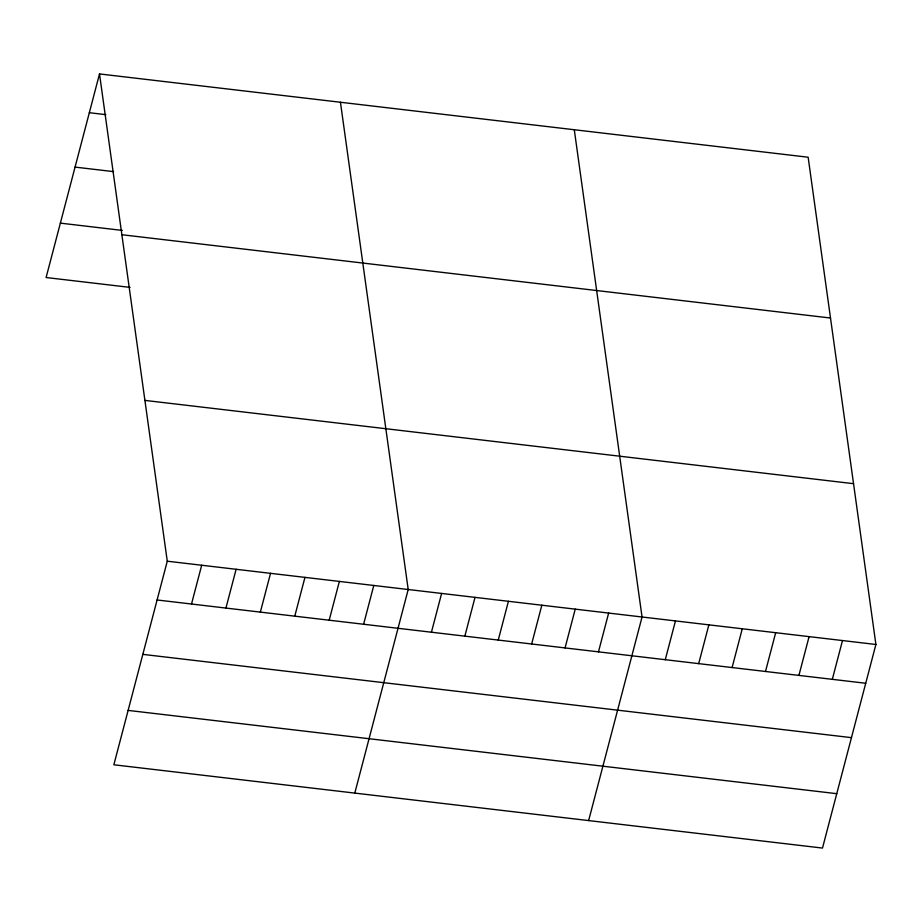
<?xml version="1.0" encoding="UTF-8"?>
<svg xmlns="http://www.w3.org/2000/svg" width="922" height="922" viewBox="0 0 922 922"><rect width="100%" height="100%" fill="white"/><g stroke="black" fill="none" stroke-linecap="round" stroke-linejoin="round"><path stroke-width="1.38" d="M99.507 73.933L167.274 561.198L113.855 764.776L822.493 848.067L875.9 644.478L808.145 157.224L99.507 73.933L46.1 277.522L130.083 287.387M191.511 604.025L201.688 565.244M225.936 608.071L236.113 569.289M260.35 612.116L270.526 573.334M294.775 616.161L304.952 577.379M329.189 620.206L339.365 581.425M363.614 624.252L373.79 585.47M354.797 793.093L408.204 589.515L340.449 102.25M431.438 632.215L441.615 593.445M464.849 636.145L475.014 597.364M498.249 640.075L508.425 601.294M531.66 643.994L541.836 605.224M565.059 647.924L575.236 609.142M598.47 651.854L608.647 613.072M588.639 820.58L642.046 617.002L574.291 129.737M665.281 659.703L675.457 620.921M698.692 663.633L708.868 624.851M732.103 667.551L742.268 628.781M765.502 671.481L775.679 632.699M798.913 675.411L809.09 636.629M832.324 679.33L842.489 640.559M89.33 112.715L105.857 114.651M75.062 167.101L113.613 171.63M60.368 223.136L122.326 230.419M121.865 234.73L830.503 318.021M144.904 400.402L853.542 483.681M167.274 561.198L875.9 644.478M157.097 599.98L865.723 683.26M142.829 654.366L851.455 737.646M128.123 710.401L836.761 793.681"/></g></svg>
